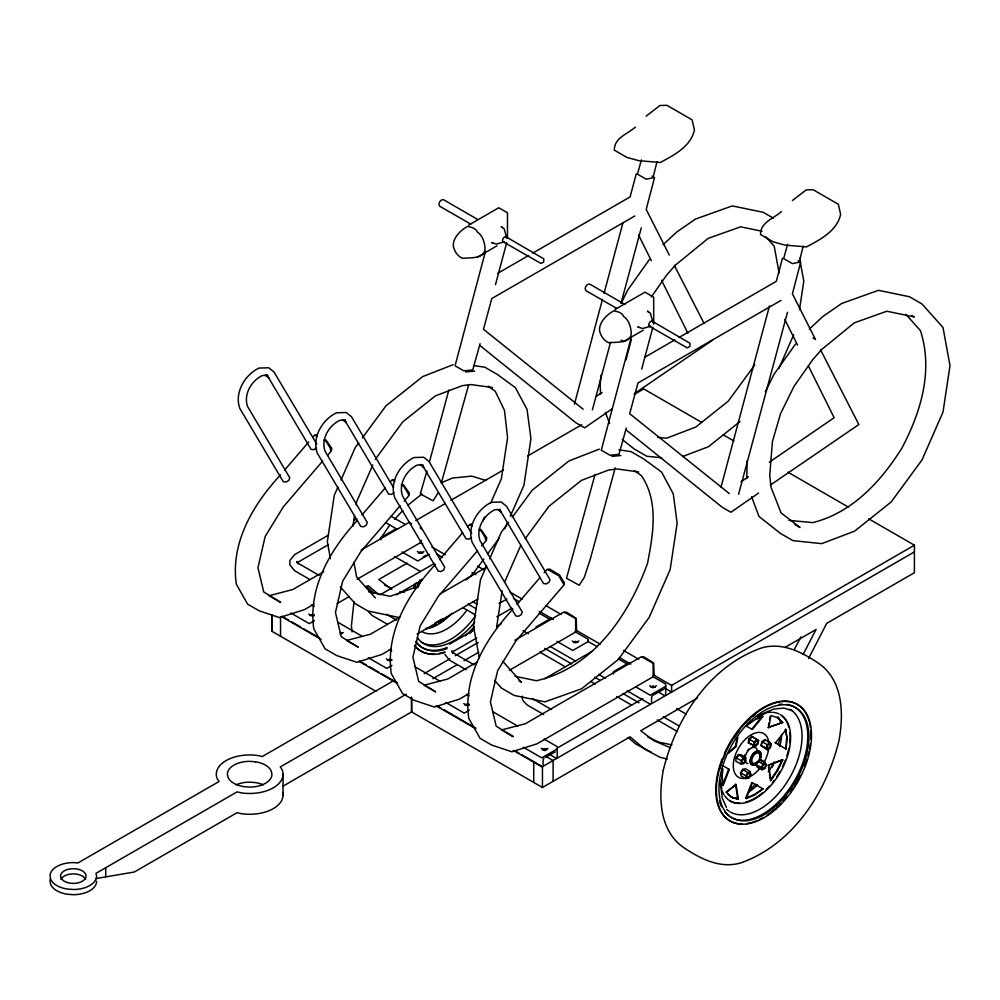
<?xml version="1.0" encoding="UTF-8"?>
<svg xmlns="http://www.w3.org/2000/svg" width="1000" height="1000" viewBox="0 0 1000 1000"><rect width="100%" height="100%" fill="white"/><g stroke="black" fill="none" stroke-linecap="round" stroke-linejoin="round"><path stroke-width="1.5" d="M745.738 761.087L745.775 757.525L741.038 754.788L738.462 754.55L735.888 757.763L735.888 761.188L740.625 763.925L743.487 763.888L745.775 760.95M601.05 375.062L600.163 384.225L600.55 394.125M625.938 360.05L631.325 339.562M747.113 461.012L746.762 478.537M353.963 601.888L351.388 625.962L352.113 631.938M721.95 778.925L721.888 772.938M723.238 785.288L729.25 769.525L728.688 769.2L722.688 784.963L723.238 785.288L722.138 776.213L722.925 768.825M786.575 738.375L786.025 749.05L787.125 738.688L785.462 729.3L787.125 738.688M799.5 309.7L803.787 281.2L799.587 258.325M758.612 740.6L751.737 736.35L748.913 739.038L748.3 742.763L755.6 746.213L758.075 743.85L758.612 740.6L751.737 736.35M352.912 526.213L354.525 515.55M356.138 504.875L356.6 501.825L372.8 465M496.587 627.4L502.125 590.812M753.662 745.312L754.2 742.062L756.675 739.712M768.462 725.962L769 722.9M769.525 719.85L770.062 716.787M768.763 727.812L770.875 715.575L777.613 717.65L782.775 722.45L768.2 727.487L782.775 722.45M730.175 750.962L735.462 746.388L736.775 739.513M728.612 753.112L736.025 746.712L737.862 737.087M771.388 744.463L769.725 742.275L764.987 739.538L762.038 741.6L760.825 745.438L767.312 749.95L770.325 747.812L771.475 744.038L767.925 741.988M656.988 161.8L652.975 177.787L646.2 179.213L637.475 174.175L641.375 159.85M803.2 246.213L799.175 262.2L792.412 263.625L783.688 258.587L787.588 244.262M485.487 251.312L455.062 365.8L463.787 370.838L472.713 369.95L480.087 343.663M631.3 337.238L601.275 450.213L610 455.25L618.925 454.363L626.3 428.075M495.475 284.7L506.675 242.763M574.425 404.162L602.463 299.312M604.062 293.325L622.9 222.925M636.25 173.825L630.1 196.912L532.725 253.125M641.688 369.113L652.875 327.175M721.025 487.075L769.5 305.837M782.463 258.238L776.312 281.325L678.938 337.537M592.375 409.913L610.562 342.212M621.075 303.1L641.275 227.875M738.575 494.325L787.487 312.288M429.412 462.013L448.85 389.988M595.062 474.4L566.512 578.263L579.237 585.25L584.312 577.35L590.312 558.975L615.225 467.863M468.612 384.938L441.337 483.038M764.887 768.525L766.637 764.737M426.962 470.95L420.312 493.85L433.025 500.838L438.1 492.938M767.738 749.625L766.213 748.075L767.262 744.725L769.85 742.913M748.662 778.112L750.863 774.538M763.037 788.85L751.838 782.575L745.662 798.238L746.225 798.55L754.625 794.975L763.037 788.85L754.075 794.663L747.062 797.638M746.225 798.55L752.387 782.887L751.838 782.575M337.962 486.925L334.275 495.325L327.325 541.75L330.4 558.65M341.037 479.925L355.163 447.713L358.775 442.788M482.663 521.325L484.525 517.075M490.763 502.912L501.35 478.837L507.575 437.675L504.5 410.462L495.275 391.325L488.175 386.225M486.625 565.737L480.487 579.738L473.525 626.163L479.412 658.425M489.7 558.737L501.362 532.125L508.612 522.263M504.8 528.825L507.275 523.2M510.363 516.163L523.938 485.225L530.938 438.738L527.062 409.45L515.413 387.675L497.45 374.513L484.85 367.238L474.212 365.625M504.688 581.987L520.875 545.163M778.888 368.475L793.7 334.725M421.213 541.263L421.637 540.312M765.025 768.375L761.938 769.862L757.2 767.138L755.987 764.7L757.15 762.175M762.438 769.55L761.375 767.425L762.9 764.112L765.438 762.3L760.7 759.562L758.725 760.462M777.05 770.4L782.212 759.65L782.775 759.963L777.613 770.725L770.875 780.575L770.325 780.25L777.05 770.4L777.613 770.725M621.163 303.275L627.85 289.85L649.388 259.55M765.375 391.712L774.062 374.263L795.6 343.963M794.425 649.312L800.9 636.862M803.15 654.35L816.1 629.462L785.075 647.375M808.55 658.562L826.737 623.325L914.412 572.712L914.412 545.2L868.625 518.775M748.863 777.9L745.825 778.688L741.087 775.95L740.475 772.95L742.688 769.375L745.512 768.8L750.25 771.538L750.788 774.775M746.388 778.4L745.837 775.775L747.775 772.65L750.25 772.15M380.15 539.138L389.775 525.05M651.35 296.913L666.6 275.163L675.512 265.038L708.125 238.4L740.65 226.812L762.013 231.275M375.288 459.338L402.75 421.9L435.275 395.938L462.35 385.637L470.962 384.562L492.488 387.537M525.163 538.763L548.95 506.325L581.487 480.35L608.55 470.05L617.163 468.975L638.7 471.95M754.75 364.95L728.325 401.075L695.837 427.025L666.65 438.188L657.675 437.35M362.4 437.85L385.962 405.825L422.675 376.587L453.125 364.688M512.238 517.337L532.163 490.238L568.888 461L599.338 449.1M483.85 559.038L472.038 575.125L466.1 579.85M487.488 554.087L499.312 537.987M343.225 632.513L340.138 634.3M426.25 555.175L423.162 556.962M544.15 750.3L545.1 749.062L545.1 750.75L544.288 749.538L542.2 749.075M652.638 687.675L653.587 686.438M786.025 729.625L775.537 742.8L774.987 742.475L786.025 749.05M741.225 763.688L741.225 760.688L743.487 757.875L745.738 758.088M762.487 716.038L751.838 729.112L752.387 729.438L763.037 716.35L754.625 719.925L746.225 726.062L752.387 729.438M280.525 474.85C253.238 504.288 230.387 542.537 236.3 584.138L247.638 604.15L259.262 610.862L279.413 617.575L304.425 609.663L313.888 604.2M284.55 470.15L308.712 441.987M312.738 437.287L314.75 434.938L317.337 436.438M315.375 435.513L317.075 434.775M322.587 461.125L283.325 506.9L265.175 536.45L257.962 567.7L263.688 591.938L280.763 602.425L269.137 595.712L292.812 589.525L323.725 571.675M327.625 455.262L331.65 450.562L326.375 441.65L323.8 440.163M357 520.763C330.1 549.9 307.975 587.85 313.788 628.875L325.138 648.888L336.75 655.6L356.9 662.312L381.925 654.4L391.388 648.938M362.038 514.888L385.2 487.9M390.225 482.025L392.238 479.688L394.825 481.175M392.863 480.25L394.562 479.513M408.525 494.738L409.35 493.188L403.275 484.55M400.087 505.863L360.812 551.638L342.663 581.188L335.45 612.438L341.175 636.675L358.25 647.163L346.625 640.462L370.3 634.263L399.875 617.188M404.113 501.175L409.137 495.3L403.862 486.388L401.287 484.9M435.5 564.325C408.212 593.763 385.363 632.013 391.275 673.612L402.625 693.625L414.25 700.337L434.387 707.05L459.412 699.137L468.875 693.675M439.525 559.637L462.688 532.638M467.725 526.763L469.738 524.425L472.312 525.913M477.575 550.612L438.3 596.388L420.15 625.925L412.938 657.175L418.663 681.413L435.737 691.9L424.125 685.2L447.788 679.013L477.362 661.925M481.6 545.913L486.637 540.037L481.362 531.125L478.775 529.637M512.987 609.062C485.7 638.5 462.85 676.75 468.762 718.35L480.112 738.363L491.737 745.075L511.875 751.787L536.9 743.875L653.138 676.775L653.138 663.35L641.513 656.637L525.275 723.75L501.613 729.938L513.237 736.637L496.163 726.15L490.425 701.912L497.65 670.662L515.788 641.125L564.125 584.788L558.85 575.875L547.225 569.163L544.2 572.675M517.013 604.375L540.175 577.375M547.837 569.725L549.538 568.987L559.475 574.938L564.325 582.663L563.5 584.212M394.588 519.263L402.738 510.662M407.837 505.275L421.9 494.025M544.062 758.075L543.088 759.75L543.088 764.788M663.112 244.7L676.612 232.113L695.525 219.05L732.288 205.912L763.2 212.3L773.275 218.125M809.325 329.113L822.825 316.525L841.737 303.463L878.5 290.325L909.412 296.725L922.013 303.988L943 327.475L950 365.625L943 412.1L922.013 459.925L891.175 501.975L854.638 531.138L821.688 543.638L792.962 540.638L780.375 533.375L758.95 516.388L751.6 496.75M755.6 746.213L748.3 742.763M725.925 792.138L736.025 784.513L738.388 799.338L731.65 797.25L728 794.062M736.025 784.513L726.488 792.463L731.65 797.25M740.088 421.45L708.438 446.725L682.638 456.512M646.162 116.137L660 105.487L666.925 105.312L692.125 119.85L694.425 129.975C690.888 146.425 674 155.213 660.288 162.475L638.837 160.688L626.912 157.413L614.312 150.15C614.188 137.787 627.625 133.988 635.337 127.137M792.375 200.55L806.213 189.9L813.138 189.725L838.325 204.262L840.638 214.387C837.1 230.837 820.212 239.625 806.488 246.887L785.05 245.113L773.125 241.825L760.525 234.562C760.4 222.2 773.838 218.4 781.55 211.55M434.825 623.175L442.638 618.75M748.062 723.988L752.875 720.487M612.362 408.663L584.675 427.85L575.962 422.812L479.888 345.487M758.575 493.075L730.888 512.263L722.163 507.225L626.1 429.9M769.262 462.238L834.137 417.713L808.4 366M634.375 393.663L712.65 340.112M770.312 485.1L858.85 424.525L820.5 349.725M595.95 396.587L602.1 392.438M740.938 481.825L748.312 476.863M316.562 448.025L313.888 449.663L311.075 449.363L267.562 376L268.85 378.062L265.238 375.15L267.812 375.262L262.325 375.55C251.388 380.763 243.275 394.5 247.562 406.475L289.775 477.775L288.8 480.4L286.112 482.038L283.3 481.737L239.788 408.363C234.2 392.762 244.775 374.85 259.05 368.05L268.762 367.788L274.037 372.038L316.762 444.075M394.062 492.762L391.375 494.4L388.562 494.1L345.05 420.737L346.35 422.8L342.725 419.888L345.3 420L339.825 420.288C328.875 425.5 320.763 439.237 325.05 451.213L367.262 522.513L366.287 525.138L363.6 526.775L360.788 526.475L317.275 453.1C311.688 437.5 322.262 419.588 336.538 412.788L346.25 412.525L351.525 416.775L393.475 487.5M471.55 537.5L468.862 539.15L466.05 538.837L422.537 465.475L423.837 467.55L420.225 464.625L422.788 464.738L417.312 465.025C406.362 470.25 398.25 483.975 402.537 495.95L444.762 567.25L443.775 569.875L441.1 571.512L438.288 571.213L394.775 497.85C389.175 482.238 399.75 464.338 414.025 457.525L423.738 457.262L429.012 461.512L471.75 533.55M468.575 225.175L498.75 207.763L507.475 212.787L507.475 238.212M477.3 257.188L497.013 245.812M497.575 273.425L528.675 255.463M634.825 215.975L491.788 298.55L483.475 329.275L583.138 409.2M614.788 309.587L644.963 292.175L653.675 297.2L653.675 324.188M643.225 330.225L623.5 341.6L621.013 340.163M328.438 535.138L294.625 554.65L289.875 560.438L289.875 564.938L294.625 570.725L309.887 579.525M354.137 520.3L356.838 518.737M645.138 357.05L674.887 339.875M298.738 561.775L328.488 544.6M781.025 300.387L637.987 382.962L629.688 413.688L729.35 493.612M396.45 528.575L380.95 537.525L380.95 539.763M361.287 550L409.038 522.425L411.625 523.913M415.788 520.562L445.462 503.425M450.85 500.312L503.462 469.938M527.75 455.925L581.7 424.762M634.312 394.4L643.75 388.938L701.65 422.375M357.137 579.225L420.662 542.55M309.938 615.712L312.137 614.438L314.337 615.712M418.425 553.075L420.625 551.812L422.825 553.075M314.337 614.75L312.137 616.025L308.837 614.113M423.925 551.475L420.625 553.387L417.312 551.475M337.125 603.562L349.288 596.55M365.5 587.188L368.2 585.625L378.125 594.05M407.163 563.125L378.837 579.487L391.788 589.412M314.438 620.662L309.275 623.638L290.875 613.013M429.387 554.3L417.762 561.013L401.987 551.9M380.238 594.712L434.325 563.475M396.512 594.8L422.212 579.963M471.362 574.8L473.938 573.312M440.112 593.962L486.538 567.163M417.062 634.113L477.887 599M387.425 660.45L389.625 659.175L391.825 660.45M391.825 659.488L389.625 660.763L386.325 658.85M391.925 665.4L386.763 668.388L368.363 657.763M499.125 603.513L506.875 599.038M449.613 644.125L473.95 630.075M496.938 616.8L511.812 608.212M393.6 680.713L262.25 756.55L258.3 755.612A33.375 19.262 0 0 0 217.438 779.2L219.062 781.488L77.987 862.938L73.312 862.588A23.312 13.462 0 0 0 50 876.038L50.8 879.525A23.312 13.462 0 0 0 67.275 889.038L73.312 889.5A23.312 13.462 0 0 0 96.613 876.038L96 873.337L237.075 791.888L241.025 792.825A33.375 19.262 0 0 0 281.9 769.237L280.262 766.95L406.25 694.212M453.713 651.25L476.712 637.975M496.987 626.263L501.05 623.925M424.188 673.637L449.812 658.838M455.213 655.725L478.137 642.487M432.912 678.675L457.2 664.663M463.938 660.775L478.775 652.2M535.938 627L551.425 618.05M514.925 640.25L564.025 611.9L575.65 618.612L575.65 632.038L509.412 670.263M564.45 612.638L566.438 612.175L576.188 618.3L576.613 629.8M282.938 786.2L411.613 711.912L542.45 787.463L630.125 736.838L644.463 749.013L659.887 757.225L667.312 759.087M464.913 705.188L467.113 703.913L469.325 705.188M573.4 642.55L575.6 641.287L577.8 642.55M469.325 704.225L467.113 705.5L463.812 703.587M578.913 640.95L575.6 642.862L572.3 640.95M469.425 710.138L464.25 713.125L445.85 702.5M544.675 678.725L592.013 651.388M628.925 662.788L613.425 671.737L613.425 673.975M641.938 657.375L643.938 656.912L653.675 663.037L654.1 674.538M542.4 749.925L544.612 748.65L546.812 749.925M650.888 687.3L653.088 686.025L655.3 687.3M547.913 748.325L544.612 750.238L541.3 748.325M656.4 685.688L653.088 687.6L649.788 685.688M556.5 748.475L642.825 698.637M665.725 686.275L650.225 695.225L635.775 686.875M545.625 757.163L555.4 751.85M654.087 675.288L671.6 685.387L914.412 545.2M521.638 754.638L542.45 766.663L914.412 551.912M697.412 698L640.763 730.7L653.713 740.638L670.462 747.788M441.375 482.775L452.45 478.05L471.825 476.138L485.675 480.412M762.825 713.688L773.7 709.062L783.825 708.062L792.525 710.738M757.163 716.838L765 713.5M755.475 719.013L761.087 716.625M782.212 759.65L768.2 765.288L782.775 759.963M418.438 586.237L390.15 596.312L368.8 591.862M467.675 226.45C460.988 229.7 452.175 238.375 453.425 246.65C454.637 251.625 457.837 256.613 462.863 258.375C470.288 257.35 485.363 259.413 485.037 248.05C484.513 242.188 482.525 235.25 477.312 232.013L476.45 230.188L473.462 228L468.575 226.537M613.888 310.863C607.2 314.113 598.387 322.8 599.637 331.062C600.85 336.037 604.05 341.025 609.062 342.788C616.5 341.763 631.575 343.837 631.237 332.463C630.725 326.6 628.725 319.662 623.525 316.425L622.663 314.6L619.675 312.413L614.788 310.95M504.012 241.938L496.337 244.1L491.525 242.525L492.85 243.038M650.212 326.35L642.55 328.512L637.737 326.938L639.05 327.45M96 878.538L134.325 872.013L237.075 812.688L241.025 813.625A33.375 19.262 0 0 0 282.75 792.5M766.213 748.075L760.825 745.438M465.725 371.95L474.65 371.062M611.938 456.375L620.862 455.487M663.888 689.225L652.537 695.438L651.575 697.125L651.575 702.15M500.275 509.475L494.8 509.762C483.85 514.987 475.75 528.713 480.037 540.688L522.25 611.987L521.263 614.612L518.587 616.25L515.775 615.95L472.262 542.587C466.675 526.975 477.238 509.075 491.512 502.262L501.225 502L506.5 506.25L550.013 579.612L549.038 582.238L546.35 583.888L543.538 583.575L500.025 510.213L501.325 512.288L497.713 509.375M761.375 767.425L755.987 764.7M788.938 520.363L812.862 522.6C852.362 512.688 880.962 481.488 901.875 448.125C920.875 412.325 933.438 370.562 920.413 330.6L905.875 314.337M661.875 457.8L646.75 456.225L634.163 448.95L622.263 439.525M745.837 775.775L740.475 772.95M618.9 449.812L631.062 451.65L643.662 458.925L661.612 472.088L673.263 493.862L677.15 523.15L670.15 569.637L649.163 617.45L618.237 659.538L581.487 688.85L544.95 701.85L514.113 695.413L501.525 688.15L494.525 680.288M398.75 617.438L367.912 611L355.312 603.737L340.312 586.888M515 676.275L536.362 680.725C593.438 667.987 628.775 615.1 647.562 563.25C653.05 534.338 659.013 501.887 641.488 475.737L634.388 470.637M399.812 591.538L404.188 592.45M671.938 744.9L658.812 742.138L647.75 736.9M340.325 632.525L342.413 632.987M731.1 796.938L738.388 799.338M741.225 760.688L735.888 757.763M330.2 449.725L331.037 450L331.863 448.45L325.788 439.812M472.05 524.25L471.213 523.987L470.387 525.538M485.175 539.2L486.012 539.475L486.838 537.925L480.763 529.288M384.438 585.025L391.362 588.3M754.2 742.062L748.913 739.038M651.162 752.175L635.725 743.975L628.013 737.425M503.113 241.8L541 263.45L543.7 262.038L543.825 258.863L506.125 236.875M649.325 326.213L687.212 347.875L689.912 346.45L690.025 343.275L652.337 321.287M470.737 224.088L439.663 206.213C437.65 203.863 440.575 198.825 443.625 199.737L477.325 219.275M616.938 308.5L585.862 290.625C583.862 288.275 586.788 283.238 589.837 284.15L624.888 304.475M911.8 315.5L914.312 316.962L886.862 311.225L854.338 322.812L821.725 349.462L812.8 359.575L793.962 386.438L780.512 413.75L772.438 441.5L769.737 475.375L770.975 487.1L781.012 512.825L800.037 527.5L795 524.587M652.013 176.175L654.513 177.613L646.2 209.4L669.275 255.05M798.225 260.587L800.713 262.025L792.412 293.812L815.487 339.462L812.987 338.025M723.2 434.812L733.975 441.025M787.837 472.125L848.425 507.113M777.613 717.65L777.05 717.337L782.212 722.125M391 516.213L404.988 524.288M477.388 566.087L483.738 569.75M545.975 605.688L561.237 614.487M623.462 650.425L638.725 659.225M431.912 547.013L445.375 554.788M510.012 592.1L522.137 599.1M576 630.188L600.237 644.188M420.112 542.238L422.738 543.75M575.087 631.712L588.237 639.3L588.237 641.538L572.737 650.487L556.962 641.375M652.588 676.45L665.725 684.038L665.625 695.163M385.613 522.587L397.062 529.2M472 572.463L475.825 574.675M539.325 611.337L553.312 619.412M619.362 657.537L630.8 664.15M762.038 741.6L767.262 744.725M437.137 554.3L442.413 557.35M513.575 598.438L518.95 601.538M539.125 613.188L549.913 619.412M587.675 641.213L597.112 646.663M618.337 658.913L627.688 664.312M664.862 688.213L671.6 692.1L671.6 685.387M657.688 691.6L664.45 695.512M676.6 708.6L686.038 714.05M758.925 761.587L762.9 764.112M738.462 754.55L743.487 757.875M394.475 556.512L420.175 571.35M472.925 601.812L476.987 604.15M522.975 630.7L528.387 633.825M550.025 646.325L575.725 661.162M598.725 674.438L605.487 678.337M627.125 690.837L650.125 704.112M467.962 604.05L476.05 608.713M544.738 648.375L571.663 663.925M594.562 677.138L599.95 680.25M622.85 693.462L639 702.8M663.25 716.8L679.412 726.125M462.9 607.7L475.05 614.712M539.837 652.113L565.475 666.925M591.125 681.725L595.175 684.062M616.763 696.538L631.613 705.1M657.25 719.912L677.5 731.6M742.688 769.375L747.775 772.65M518.975 680.825L521.5 682.275L502.812 661.363M319.075 575.35L298.738 563.6L296.65 561.512L297.812 563.713L297.812 561.663M386.4 614.212L396.562 620.087M474.062 664.825L453.713 653.075L451.637 651L452.8 653.188L452.8 651.137M532.475 698.55L551.55 709.562M387.375 624.263L372.113 615.462L368.525 611.875M466.138 669.737L449.613 660.2L444.85 654.412M543.625 714.475L527.1 704.938L523.513 701.35L522.35 699.15L522.35 696.15M311.625 604.875L314.25 606.388M389.113 649.613L391.75 651.125M466.6 694.35L469.237 695.863M544.1 739.087L557.238 746.675M337.938 622.3L362.113 636.25M414.487 666.5L440.075 681.263M492.675 711.625L517.863 726.175M549.2 754.237L555.962 758.138M545.6 756.2L553.088 760.525L553.088 781.312M523.337 747.237L541.737 757.862L557.238 748.913L557.137 757.8M281.875 616.213L288.587 620.087M291.275 621.638L300.688 627.075M303.363 628.625L319.488 637.925M359.787 661.188L366.5 665.075M369.188 666.625L378.587 672.05M381.275 673.6L397.463 682.95M438.363 706.562L441.05 708.112M443.738 709.663L475.962 728.275M516.263 751.538L518.95 753.088M281.938 616.812L321.163 639.45M359.038 661.325L396.912 683.188M436.138 705.837L475.363 728.475M513.225 750.35L541.638 766.75M375.9 691.3L271.775 631.188L271.8 614.85L271.8 631.2M723.238 765.863L729.25 769.525M366.087 586.2L373.8 592.762M420.175 527.737L421.213 528.825M648.438 312.113L647.463 311.062L650.375 313.238L652.825 322.088M502.238 227.7L501.25 226.637L504.175 228.825L506.613 237.675M765.888 236.887L774.2 246.188L779.075 272.762M375.288 597.863L356.6 576.95L353.9 562.188M674.287 265.312L704.125 323.488M784.8 319.413L797.537 345.075M661.5 280.188L687.925 333.3M638.587 235L651.325 260.663M765.487 762.925L766.55 765.062M760.7 759.562L761.9 762M726.45 807.438L722.25 798.162L720.825 786.438M605.388 412.337L609.587 423.55M735.462 784.188L737.825 799.013M768.763 765.612L770.875 780.575M768.413 766.787L769.05 771.275M769.475 774.262L770.113 778.75M720.725 779.963L721.75 788.413M542.45 766.663L542.45 787.463M533.725 761.612L533.725 782.412M411.613 698.55L411.613 711.912L411.5 696.988M283.038 774.212L283.038 795.013M280.538 616.925L280.538 636.237M105.725 867.712L105.725 876.875M504.538 241.75A2.888 1.663 -60 0 1 502.587 240.413A2.888 1.663 -60 0 1 504.712 236.925A2.888 1.663 -60 0 1 506.662 238.263M650.738 326.163A2.888 1.663 -60 0 1 648.787 324.825A2.888 1.663 -60 0 1 650.925 321.337A2.888 1.663 -60 0 1 652.875 322.675M451.875 613.337A49.938 28.837 -60 0 1 426.287 628.763M445.163 652.325A67.287 38.85 -60 0 1 414.513 645.438M414.125 587.95A67.287 38.85 -60 0 1 416.425 582.638M446.95 617.263A49.938 28.837 -60 0 1 438.95 623.237M436.488 624.65A49.938 28.837 -60 0 1 429.938 627.438M428.663 627.812A49.938 28.837 -60 0 1 425.737 628.438M474.688 622.2A59.4 34.3 -60 0 1 417.312 637.562M417.863 587.663A59.4 34.3 -60 0 1 421.75 579.237M475.588 615.7A59.4 34.3 -60 0 1 421.2 642.15M474.462 628.312A63.612 36.725 -60 0 1 469.5 633.562M446.975 648.625A63.612 36.725 -60 0 1 415.85 641.413M416.388 588.112A63.612 36.725 -60 0 1 420.125 579.9M466.962 610.013A49.938 28.837 -60 0 1 421.75 631.538M474.312 626.562A63.612 36.725 -60 0 1 465.325 635.763M447.163 647.463A63.612 36.725 -60 0 1 416.512 643.025M444.613 652A67.287 38.85 -60 0 1 438.963 653.487M434.6 654.013A67.287 38.85 -60 0 1 414.925 646.275M413.562 587.638A67.287 38.85 -60 0 1 415.262 583.638M743.487 762.6A2.1 1.212 -60 0 1 742.05 761.275A2.1 1.212 -60 0 1 744.225 758.975A2.1 1.212 -60 0 1 744.538 761.488M782.188 716.012A49.938 28.837 -60 0 1 788.863 727.275M789.837 732.7A49.938 28.837 -60 0 1 790.062 737.138M790.037 738.475A49.938 28.837 -60 0 1 789.762 742.625M788.863 748.388A49.938 28.837 -60 0 1 786.912 755.788M785.325 760.25A49.938 28.837 -60 0 1 782.45 766.825M779.712 771.938A49.938 28.837 -60 0 1 776.65 776.862M774.137 780.4A49.938 28.837 -60 0 1 772.4 782.638M769.325 786.237A49.938 28.837 -60 0 1 766.087 789.587M762.775 792.6A49.938 28.837 -60 0 1 745.612 802.188M739.812 803.1A49.938 28.837 -60 0 1 737.087 803.025M735.525 802.825A49.938 28.837 -60 0 1 729.775 800.775M780.275 714.6A49.938 28.837 -60 0 1 776.8 777.788A49.938 28.837 -60 0 1 724.725 795.888M723.988 794.762A49.938 28.837 -60 0 1 721.625 789.538M720.875 786.8A49.938 28.837 -60 0 1 720.212 782.663M757.938 715.662A49.938 28.837 -60 0 1 761.875 713.988M764.438 713.175A49.938 28.837 -60 0 1 771.612 712.262M772.962 712.337A49.938 28.837 -60 0 1 778.938 713.9M760.05 768.125A25.238 14.562 -60 0 1 734.638 772.837A25.238 14.562 -60 0 1 746.513 738.2A25.238 14.562 -60 0 1 768.812 742.525M768.812 747.913A25.238 14.562 -60 0 1 763.737 762.712M745.025 757.062A8.938 5.162 -60 0 1 751.125 748.138A8.938 5.162 -60 0 1 757.225 750.013M747.962 763.575A8.938 5.162 -60 0 1 745.025 760.837M745.1 761.912A8.938 5.162 -60 0 1 744.463 760.525M744.463 756.75A8.938 5.162 -60 0 1 745.1 754.625M747.412 750.612A8.938 5.162 -60 0 1 748.938 749M752.2 747.113A8.938 5.162 -60 0 1 753.725 746.963M786.75 704.4A63.612 36.725 -60 0 1 794.625 780.55A63.612 36.725 -60 0 1 724.737 811.8M721.6 806.762A63.612 36.725 -60 0 1 719.388 800.713M779.25 704.35A63.612 36.725 -60 0 1 782.35 704.125M778.388 716.975A49.938 28.837 -60 0 1 780.5 722.45M781.625 735.013A49.938 28.837 -60 0 1 779.825 746.488M774.087 762A49.938 28.837 -60 0 1 768.288 772.038M757.725 784.762A49.938 28.837 -60 0 1 748.688 792.062M737.25 797.362A49.938 28.837 -60 0 1 732.875 798.175M789.737 709.137A59.4 34.3 -60 0 1 789.737 777.725A59.4 34.3 -60 0 1 730.337 812.025M729.075 811.225A59.4 34.3 -60 0 1 726.712 809.35M780 737.8A59.4 34.3 -60 0 1 778.225 744.825M755.5 784.2A59.4 34.3 -60 0 1 750.288 789.25M773.413 764.725A59.4 34.3 -60 0 1 771.912 767.438M741.525 773.925A2.625 1.512 -60 0 1 741.525 772.812M742.013 771.575A2.625 1.512 -60 0 1 742.4 771.012M742.837 770.537A2.625 1.512 -60 0 1 743.325 770.188M749.513 741.975A2.625 1.512 -60 0 1 749.325 741.575L749.262 741.05A2.625 1.512 -60 0 1 749.513 739.837M750.2 738.662A2.625 1.512 -60 0 1 751.6 737.625M737.15 757.225A2.625 1.512 -60 0 1 738.462 755.837M762.463 745.65A2.625 1.512 -60 0 1 762.175 745.375M762.175 743.225A2.625 1.512 -60 0 1 762.463 742.613M763.3 741.575A2.625 1.512 -60 0 1 764.712 740.975M724.4 753.512A67.287 38.85 -60 0 1 771.637 703.637A67.287 38.85 -60 0 1 809.338 721.75M809.675 723.1A67.287 38.85 -60 0 1 810.462 727.362M810.788 730.362A67.287 38.85 -60 0 1 810.812 739.425M810.375 743.975A67.287 38.85 -60 0 1 809.65 748.637M809.038 751.612A67.287 38.85 -60 0 1 807.962 755.962M807.125 758.888A67.287 38.85 -60 0 1 804.587 766.188M800.487 775.487A67.287 38.85 -60 0 1 797.75 780.675M797.025 781.938A67.287 38.85 -60 0 1 794.762 785.688M793.175 788.15A67.287 38.85 -60 0 1 790.662 791.775M787.175 796.35A67.287 38.85 -60 0 1 783.162 801.062M781.062 803.312A67.287 38.85 -60 0 1 776.775 807.487M775.7 808.462A67.287 38.85 -60 0 1 767.1 815.138M763.388 817.45A67.287 38.85 -60 0 1 759.25 819.625M756.488 820.85A67.287 38.85 -60 0 1 752.4 822.312M751.075 822.688A67.287 38.85 -60 0 1 746.637 823.6M742.325 823.938A67.287 38.85 -60 0 1 722.175 758.825M748.988 776.413A2.1 1.212 -60 0 1 746.838 776.338A2.1 1.212 -60 0 1 748.65 773.413A2.1 1.212 -60 0 1 749.562 775.487M719.85 768.9A65.713 37.938 -60 0 1 722.087 761.75M723.15 758.913A65.713 37.938 -60 0 1 725.525 753.25M733.787 738.225A65.713 37.938 -60 0 1 739.212 730.65M746.112 722.663A65.713 37.938 -60 0 1 750.3 718.575M752.525 716.612A65.713 37.938 -60 0 1 754.9 714.65M756.213 744.625A2.1 1.212 -60 0 1 754.663 743.6A2.1 1.212 -60 0 1 756.575 741.062A2.1 1.212 -60 0 1 757.463 742.975M757.25 743.475A2.1 1.212 -60 0 1 756.6 744.325M756.637 740.225A2.625 1.512 -60 0 1 756.825 740.638M757.9 761.075A5.787 3.337 -60 0 1 751.838 761.312A5.787 3.337 -60 0 1 756.575 753.1A5.787 3.337 -60 0 1 759.4 758.487M758.188 761.712A7.362 4.25 -60 0 1 750.55 762.463A7.362 4.25 -60 0 1 755.588 752A7.362 4.25 -60 0 1 760.612 756.663M760.088 758.413A7.362 4.25 -60 0 1 759.262 760.125M769.95 746.688A2.1 1.212 -60 0 1 767.525 747.887A2.1 1.212 -60 0 1 768.512 744.75A2.1 1.212 -60 0 1 770.263 745.688M765.163 766.562A2.1 1.212 -60 0 1 762.725 767.913A2.1 1.212 -60 0 1 763.6 764.788A2.1 1.212 -60 0 1 765.438 765.562M236.1 784.812A22.287 12.862 0 0 1 249.662 782.15L255.438 782.588A22.287 12.862 0 0 1 263.238 784.812M96.613 881.237A23.312 13.462 0 0 1 73.312 894.688L67.275 894.237A23.312 13.462 0 0 1 50.8 884.725L50 881.237A23.312 13.462 0 0 1 50.35 878.9M61 879.338A12.737 7.35 0 0 1 73.312 873.888A12.737 7.35 0 0 1 85.612 879.338M663.263 770.263C658.375 797.113 659.062 830.863 684.038 847.812C700.725 858.962 720.125 868.875 740.65 862.938C792.95 844.538 826.338 792.55 838.988 740.6C843.875 713.75 843.188 680 818.213 663.05C801.525 651.9 782.125 641.988 761.6 647.925C709.3 666.325 675.913 718.312 663.263 770.263M255.438 761.787L249.662 761.35A22.287 12.862 0 0 0 227.375 774.212L228.137 777.55A22.287 12.862 0 0 0 243.9 786.65L249.662 787.087A22.287 12.862 0 0 0 271.95 774.212L271.2 770.888A22.287 12.862 0 0 0 255.438 761.787M775.588 806.275A63.612 36.725 -60 0 0 795.75 707.75A63.612 36.725 -60 0 0 720.5 774.475A63.612 36.725 -60 0 0 775.588 806.275M776.25 808.787A67.287 38.85 -60 0 0 797.588 704.562A67.287 38.85 -60 0 0 717.987 775.15A67.287 38.85 -60 0 0 776.25 808.787M757.025 763.388A7.887 4.55 -60 0 0 759.525 751.175A7.887 4.55 -60 0 0 750.2 759.45A7.887 4.55 -60 0 0 757.025 763.388M757.212 763.188A7.362 4.25 -60 0 0 759.538 751.787A7.362 4.25 -60 0 0 750.837 759.513A7.362 4.25 -60 0 0 757.212 763.188M66.938 882.4A12.737 7.35 0 0 0 86.037 876.038A12.737 7.35 0 0 0 66.938 869.675A12.737 7.35 0 0 0 66.938 882.4"/></g></svg>
